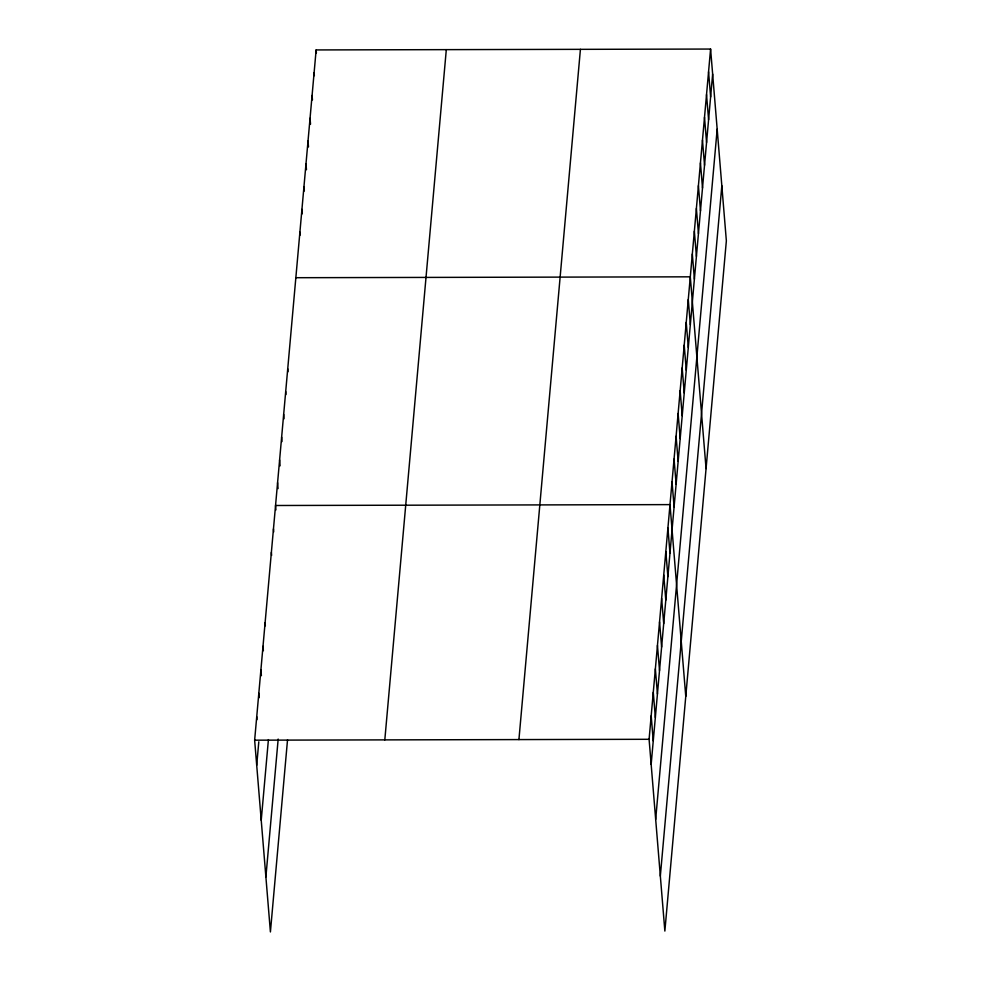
<?xml version="1.0" encoding="UTF-8"?>
<svg xmlns="http://www.w3.org/2000/svg" width="981" height="981" viewBox="0 0 981 981"><rect width="100%" height="100%" fill="white"/><g stroke="black" fill="none" stroke-linecap="round" stroke-linejoin="round"><path stroke-width="1.47" d="M287.531 739.809L270.413 931.95L254.643 740.177L316.14 49.933L710.587 49.05L726.357 240.823L664.86 931.067L649.091 739.294L710.587 49.05M256.703 765.266L258.8 741.795M261.228 820.263L268.414 739.6M265.888 876.94L278.175 739.061M384.81 739.882L446.306 49.639M518.924 739.588L580.421 49.344M651.163 764.383L712.647 74.139M655.676 819.393L717.172 129.149M660.336 876.058L721.832 185.814M295.845 277.709L690.293 276.826L706.062 468.599M254.643 740.177L649.091 739.294M708.564 71.834L710.624 96.911M706.528 94.605L708.589 119.694M704.505 117.389L706.565 142.466M702.47 140.16L704.542 165.249M700.446 162.944L702.506 188.021M698.411 185.716L700.483 210.805M696.387 208.499L698.447 233.588M694.352 231.271L696.424 256.36M692.328 254.054L694.389 279.144M688.27 299.61L690.33 324.699M686.234 322.381L688.306 347.47M684.211 345.165L686.271 370.254M682.175 367.949L684.248 393.025M680.152 390.72L682.212 415.809M678.116 413.504L680.189 438.581M676.093 436.275L678.153 461.364M674.057 459.059L676.13 484.136M672.034 481.83L674.094 506.919M685.768 696.387L669.998 504.614L275.551 505.497L275.919 509.924M667.914 528.085L669.974 553.161M665.817 551.543L667.889 576.632M663.732 575.013L665.792 600.102M661.635 598.484L663.708 623.573M659.551 621.954L661.611 647.043M657.454 645.424L659.526 670.514M655.369 668.895L657.429 693.972M653.272 692.353L655.345 717.442M651.188 715.823L653.248 740.913M316.14 49.933L316.385 52.888M314.104 72.704L314.349 75.66M312.081 95.488L312.449 99.915M310.045 118.26L310.536 124.17M308.022 141.043L308.5 146.942M305.986 163.827L306.477 169.725M303.963 186.598L304.331 191.025M301.927 209.382L302.295 213.809M299.904 232.154L300.149 235.109M287.727 368.819L287.973 371.774M285.692 391.603L285.937 394.558M283.668 414.374L284.036 418.801M281.645 437.158L282.001 441.585M279.61 459.942L280.1 465.84M277.586 482.713L278.064 488.612M273.466 528.955L273.699 531.91M271.369 552.426L271.614 555.381M265.091 622.837L265.336 625.78M263.006 646.307L263.374 650.734M260.909 669.765L261.4 675.676M258.825 693.236L259.192 697.663M256.728 716.706L256.973 719.662"/></g></svg>
